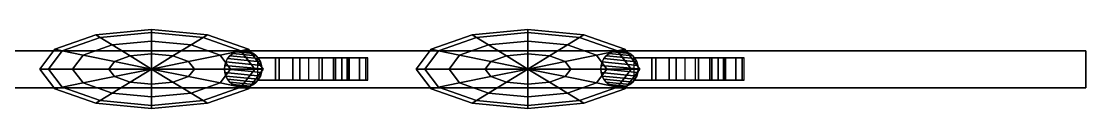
# Model space of a CAD drawing. Header units: metres. Extents: x -25 to 25, y -1.1 to 1.1.
# Drawn here: x -3.55 to 25.03, y -1.07 to 1.06 of the extents above; entities that cross this region are included whole.
import ezdxf

# ---------------------------------------------------------------- set-up
doc = ezdxf.new("R2010")
doc.units = ezdxf.units.M

msp = doc.modelspace()

# ---------------------------------------------------------------- linework, layer by layer
at = {"color": 50}
for points in [[(-1.43346, 0.851622, -2.68416), (-2.44757, 0.491355, -2.68416), (-2.64526, 0.531903, -2.01819), (-1.5476, 0.921853, -2.01819)], [(-1.5476, 0.921853, -2.01819), (-2.64526, 0.531903, -2.01819), (-2.44757, 0.491355, -1.35222), (-1.43346, 0.851622, -1.35222)], [(-0.048166, 1.06459, -2.01819), (-1.5476, 0.921853, -2.01819), (-1.43346, 0.851622, -1.35222), (-0.048166, 0.983489, -1.35222)], [(-0.048166, 0.983489, -2.68416), (-1.43346, 0.851622, -2.68416), (-1.5476, 0.921853, -2.01819), (-0.048166, 1.06459, -2.01819)], [(-0.048166, 0.983489, -1.35222), (-1.43346, 0.851622, -1.35222), (-1.10842, 0.651621, -0.787638), (-0.048166, 0.752547, -0.787638)], [(-0.048166, 0.752547, -3.24874), (-1.10842, 0.651621, -3.24874), (-1.43346, 0.851622, -2.68416), (-0.048166, 0.983489, -2.68416)], [(1.33713, 0.851622, -2.68416), (-0.048166, 0.983489, -2.68416), (-0.048166, 1.06459, -2.01819), (1.45126, 0.921853, -2.01819)], [(1.45126, 0.921853, -2.01819), (-0.048166, 1.06459, -2.01819), (-0.048166, 0.983489, -1.35222), (1.33713, 0.851622, -1.35222)], [(1.01209, 0.651621, -3.24874), (-0.048166, 0.752547, -3.24874), (-0.048166, 0.983489, -2.68416), (1.33713, 0.851622, -2.68416)], [(1.33713, 0.851622, -1.35222), (-0.048166, 0.983489, -1.35222), (-0.048166, 0.752547, -0.787638), (1.01209, 0.651621, -0.787638)], [(2.54892, 0.531903, -2.01819), (1.45126, 0.921853, -2.01819), (1.33713, 0.851622, -1.35222), (2.35123, 0.491355, -1.35222)], [(2.35123, 0.491355, -2.68416), (1.33713, 0.851622, -2.68416), (1.45126, 0.921853, -2.01819), (2.54892, 0.531903, -2.01819)], [(-1.10842, 0.651621, -3.24874), (-1.88459, 0.375885, -3.24874), (-2.44757, 0.491355, -2.68416), (-1.43346, 0.851622, -2.68416)], [(-1.43346, 0.851622, -1.35222), (-2.44757, 0.491355, -1.35222), (-1.88459, 0.375885, -0.787638), (-1.10842, 0.651621, -0.787638)], [(-0.621974, 0.352298, -3.62599), (-1.04203, 0.20307, -3.62599), (-1.88459, 0.375885, -3.24874), (-1.10842, 0.651621, -3.24874)], [(-1.10842, 0.651621, -0.787638), (-1.88459, 0.375885, -0.787638), (-1.04203, 0.20307, -0.410396), (-0.621974, 0.352298, -0.410396)], [(-0.048166, 0.752547, -0.787638), (-1.10842, 0.651621, -0.787638), (-0.621974, 0.352298, -0.410396), (-0.048166, 0.406919, -0.410396)], [(-0.048166, 0.406919, -3.62599), (-0.621974, 0.352298, -3.62599), (-1.10842, 0.651621, -3.24874), (-0.048166, 0.752547, -3.24874)], [(0.525642, 0.352298, -3.62599), (-0.048166, 0.406919, -3.62599), (-0.048166, 0.752547, -3.24874), (1.01209, 0.651621, -3.24874)], [(1.01209, 0.651621, -0.787638), (-0.048166, 0.752547, -0.787638), (-0.048166, 0.406919, -0.410396), (0.525641, 0.352298, -0.410396)], [(1.78825, 0.375885, -0.787638), (1.01209, 0.651621, -0.787638), (0.525641, 0.352298, -0.410396), (0.945698, 0.20307, -0.410396)], [(0.945698, 0.20307, -3.62599), (0.525642, 0.352298, -3.62599), (1.01209, 0.651621, -3.24874), (1.78825, 0.375885, -3.24874)], [(2.35123, 0.491355, -1.35222), (1.33713, 0.851622, -1.35222), (1.01209, 0.651621, -0.787638), (1.78825, 0.375885, -0.787638)], [(1.78825, 0.375885, -3.24874), (1.01209, 0.651621, -3.24874), (1.33713, 0.851622, -2.68416), (2.35123, 0.491355, -2.68416)], [(-2.64526, 0.531903, -2.01819), (-3.04703, -0.000778, -2.01819), (-2.81875, -0.000778, -1.35222), (-2.44757, 0.491355, -1.35222)], [(-2.44757, 0.491355, -2.68416), (-2.81875, -0.000778, -2.68416), (-3.04703, -0.000778, -2.01819), (-2.64526, 0.531903, -2.01819)], [(-2.44757, 0.491355, -1.35222), (-2.81875, -0.000778, -1.35222), (-2.16868, -0.000778, -0.787638), (-1.88459, 0.375885, -0.787638)], [(-1.88459, 0.375885, -3.24874), (-2.16868, -0.000778, -3.24874), (-2.81875, -0.000778, -2.68416), (-2.44757, 0.491355, -2.68416)], [(-1.88459, 0.375885, -0.787638), (-2.16868, -0.000778, -0.787638), (-1.19578, -0.000778, -0.410396), (-1.04203, 0.20307, -0.410396)], [(-1.04203, 0.20307, -3.62599), (-1.19578, -0.000778, -3.62599), (-2.16868, -0.000778, -3.24874), (-1.88459, 0.375885, -3.24874)], [(-0.048166, -0.000778, -3.75846), (-1.04203, 0.20307, -3.62599), (-0.621974, 0.352298, -3.62599)], [(-0.621974, 0.352298, -0.410396), (-1.04203, 0.20307, -0.410396), (-0.048166, -0.000778, -0.277925)], [(-0.048166, 0.406919, -0.410396), (-0.621974, 0.352298, -0.410396), (-0.048166, -0.000778, -0.277925)], [(-0.048166, -0.000778, -3.75846), (-0.621974, 0.352298, -3.62599), (-0.048166, 0.406919, -3.62599)], [(-0.048166, -0.000778, -3.75846), (-0.048166, 0.406919, -3.62599), (0.525642, 0.352298, -3.62599)], [(0.525641, 0.352298, -0.410396), (-0.048166, 0.406919, -0.410396), (-0.048166, -0.000778, -0.277925)], [(0.945698, 0.20307, -0.410396), (0.525641, 0.352298, -0.410396), (-0.048166, -0.000778, -0.277925)], [(-0.048166, -0.000778, -3.75846), (0.525642, 0.352298, -3.62599), (0.945698, 0.20307, -3.62599)], [(1.09945, -0.000778, -3.62599), (0.945698, 0.20307, -3.62599), (1.78825, 0.375885, -3.24874), (2.07235, -0.000778, -3.24874)], [(2.07235, -0.000778, -0.787638), (1.78825, 0.375885, -0.787638), (0.945698, 0.20307, -0.410396), (1.09945, -0.000778, -0.410396)], [(2.07235, -0.000778, -3.24874), (1.78825, 0.375885, -3.24874), (2.35123, 0.491355, -2.68416), (2.72242, -0.000778, -2.68416)], [(1.78825, 0.375885, -0.787638), (2.07235, -0.000778, -0.787638), (2.72242, -0.000778, -1.35222), (2.35123, 0.491355, -1.35222)], [(1.99183, 0.278368, -2.10584), (1.99183, 0.278365, 17.9503), (2.05414, 0.354292, 17.9503), (2.05414, 0.354295, -2.10584)], [(2.05414, 0.354292, 17.9503), (1.99183, 0.278365, 17.9503), (2.87134, 0.191742, 17.9503), (2.82504, 0.278367, 17.9503)], [(2.05414, 0.354295, -2.10584), (2.05414, 0.354292, 17.9503), (2.13007, 0.416604, 17.9503), (2.13007, 0.416606, -2.10584)], [(2.13007, 0.416604, 17.9503), (2.05414, 0.354292, 17.9503), (2.82504, 0.278367, 17.9503), (2.76273, 0.354294, 17.9503)], [(2.13007, 0.416606, -2.10584), (2.13007, 0.416604, 17.9503), (2.21669, 0.462906, 17.9503), (2.2167, 0.462908, -2.10584)], [(2.21669, 0.462906, 17.9503), (2.13007, 0.416604, 17.9503), (2.76273, 0.354294, 17.9503), (2.6868, 0.416608, 17.9503)], [(2.2167, 0.462908, -2.10584), (2.21669, 0.462906, 17.9503), (2.31068, 0.491419, 17.9503), (2.31069, 0.49142, -2.10584)], [(2.31068, 0.491419, 17.9503), (2.21669, 0.462906, 17.9503), (2.6868, 0.416608, 17.9503), (2.60017, 0.462909, 17.9503)], [(2.31069, 0.49142, -2.10584), (2.31068, 0.491419, 17.9503), (2.40843, 0.501047, 17.9503), (2.40844, 0.501047, -2.10584)], [(2.40843, 0.501047, 17.9503), (2.31068, 0.491419, 17.9503), (2.60017, 0.462909, 17.9503), (2.50618, 0.491421, 17.9503)], [(2.72242, -0.000778, -2.68416), (2.35123, 0.491355, -2.68416), (2.54892, 0.531903, -2.01819), (2.9507, -0.000778, -2.01819)], [(2.9507, -0.000778, -2.01819), (2.54892, 0.531903, -2.01819), (2.35123, 0.491355, -1.35222), (2.72242, -0.000778, -1.35222)], [(2.40844, 0.501047, -2.10584), (2.40843, 0.501047, 17.9503), (2.50618, 0.491421, 17.9503), (2.50619, 0.49142, -2.10584)], [(2.50619, 0.49142, -2.10584), (2.50618, 0.491421, 17.9503), (2.60017, 0.462909, 17.9503), (2.60018, 0.462907, -2.10584)], [(2.60018, 0.462907, -2.10584), (2.60017, 0.462909, 17.9503), (2.6868, 0.416608, 17.9503), (2.6868, 0.416605, -2.10584)], [(2.76273, 0.354294, 17.9503), (2.76273, 0.354294, -2.10584), (2.6868, 0.416605, -2.10584), (2.6868, 0.416608, 17.9503)], [(2.76273, 0.354294, -2.10584), (2.76273, 0.354294, 17.9503), (2.82504, 0.278367, 17.9503), (2.82504, 0.278367, -2.10584)], [(3.28143, -0.300068, 17.2446), (2.80504, -0.300068, 17.3036), (2.80504, 0.301452, 17.3036), (3.28143, 0.301452, 17.2446)], [(3.38095, 0.301452, 17.8742), (2.80505, 0.301452, 17.9455), (2.80504, 0.301452, 17.3036), (3.28143, 0.301452, 17.2446)], [(3.38095, -0.300068, 17.8742), (2.80505, -0.300068, 17.9455), (2.80505, 0.301452, 17.9455), (3.38095, 0.301452, 17.8742)], [(3.7395, -0.300068, 17.0697), (3.28143, -0.300068, 17.2446), (3.28143, 0.301452, 17.2446), (3.7395, 0.301452, 17.0697)], [(3.93472, 0.301452, 17.6628), (3.38095, 0.301452, 17.8742), (3.28143, 0.301452, 17.2446), (3.7395, 0.301452, 17.0697)], [(3.93472, -0.300068, 17.6628), (3.38095, -0.300068, 17.8742), (3.38095, 0.301452, 17.8742), (3.93472, 0.301452, 17.6628)], [(4.16166, -0.300068, 11.6761), (3.7395, -0.300068, 11.3921), (3.7395, 0.301452, 11.3921), (4.16166, 0.301452, 11.6761)], [(3.7395, -0.300068, 11.3921), (3.93472, -0.300068, 10.7991), (3.93472, 0.301452, 10.7991), (3.7395, 0.301452, 11.3921)], [(4.16166, -0.300068, 16.7858), (3.7395, -0.300068, 17.0697), (3.7395, 0.301452, 17.0697), (4.16166, 0.301452, 16.7858)], [(4.44508, 0.301452, 17.3195), (3.93472, 0.301452, 17.6628), (3.7395, 0.301452, 17.0697), (4.16166, 0.301452, 16.7858)], [(4.44508, 0.301452, 11.1424), (3.93472, 0.301452, 10.7991), (3.7395, 0.301452, 11.3921), (4.16166, 0.301452, 11.6761)], [(4.44508, -0.300068, 17.3195), (3.93472, -0.300068, 17.6628), (3.93472, 0.301452, 17.6628), (4.44508, 0.301452, 17.3195)], [(4.44508, -0.300068, 11.1424), (3.93472, -0.300068, 10.7991), (3.93472, 0.301452, 10.7991), (4.44508, 0.301452, 11.1424)], [(4.16166, -0.300068, 11.6761), (4.53169, -0.300068, 12.0582), (4.53169, 0.301452, 12.0582), (4.16166, 0.301452, 11.6761)], [(4.16166, -0.300068, 16.7858), (4.53169, -0.300068, 16.4037), (4.53169, 0.301452, 16.4037), (4.16166, 0.301452, 16.7858)], [(4.44508, 0.301452, 17.3195), (4.89241, 0.301452, 16.8576), (4.53169, 0.301452, 16.4037), (4.16166, 0.301452, 16.7858)], [(4.44508, 0.301452, 11.1424), (4.89241, 0.301452, 11.6043), (4.53169, 0.301452, 12.0582), (4.16166, 0.301452, 11.6761)], [(4.44508, -0.300068, 17.3195), (4.89241, -0.300068, 16.8576), (4.89241, 0.301452, 16.8576), (4.44508, 0.301452, 17.3195)], [(4.44508, -0.300068, 11.1424), (4.89241, -0.300068, 11.6043), (4.89241, 0.301452, 11.6043), (4.44508, 0.301452, 11.1424)], [(4.83537, -0.300068, 15.938), (4.53169, -0.300068, 16.4037), (4.53169, 0.301452, 16.4037), (4.83537, 0.301452, 15.938)], [(4.53169, -0.300068, 12.0582), (4.83537, -0.300068, 12.5238), (4.83537, 0.301452, 12.5238), (4.53169, 0.301452, 12.0582)], [(4.89241, 0.301452, 11.6043), (5.25953, 0.301452, 12.1672), (4.83537, 0.301452, 12.5238), (4.53169, 0.301452, 12.0582)], [(5.25953, 0.301452, 16.2947), (4.89241, 0.301452, 16.8576), (4.53169, 0.301452, 16.4037), (4.83537, 0.301452, 15.938)], [(5.06102, -0.300068, 15.4068), (4.83537, -0.300068, 15.938), (4.83537, 0.301452, 15.938), (5.06102, 0.301452, 15.4068)], [(4.83537, -0.300068, 12.5238), (5.06102, -0.300068, 13.0551), (5.06102, 0.301452, 13.0551), (4.83537, 0.301452, 12.5238)], [(5.25953, 0.301452, 12.1672), (5.53232, 0.301452, 12.8094), (5.06102, 0.301452, 13.0551), (4.83537, 0.301452, 12.5238)], [(5.53232, 0.301452, 15.6525), (5.25953, 0.301452, 16.2947), (4.83537, 0.301452, 15.938), (5.06102, 0.301452, 15.4068)], [(4.89241, -0.300068, 11.6043), (5.25953, -0.300068, 12.1672), (5.25953, 0.301452, 12.1672), (4.89241, 0.301452, 11.6043)], [(5.25953, -0.300068, 16.2947), (4.89241, -0.300068, 16.8576), (4.89241, 0.301452, 16.8576), (5.25953, 0.301452, 16.2947)], [(5.19997, -0.300068, 14.8304), (5.06102, -0.300068, 15.4068), (5.06102, 0.301452, 15.4068), (5.19997, 0.301452, 14.8304)], [(5.06102, -0.300068, 13.0551), (5.19997, -0.300068, 13.6315), (5.19997, 0.301452, 13.6315), (5.06102, 0.301452, 13.0551)], [(5.53232, 0.301452, 12.8094), (5.7003, 0.301452, 13.5063), (5.19997, 0.301452, 13.6315), (5.06102, 0.301452, 13.0551)], [(5.7003, 0.301452, 14.9556), (5.53232, 0.301452, 15.6525), (5.06102, 0.301452, 15.4068), (5.19997, 0.301452, 14.8304)], [(5.19997, -0.300068, 14.8304), (5.24689, -0.300068, 14.2309), (5.24689, 0.301452, 14.2309), (5.19997, 0.301452, 14.8304)], [(5.19997, -0.300068, 13.6315), (5.24689, -0.300068, 14.2309), (5.24689, 0.301452, 14.2309), (5.19997, 0.301452, 13.6315)], [(5.7003, 0.301452, 13.5063), (5.75702, 0.301452, 14.2309), (5.24689, 0.301452, 14.2309), (5.19997, 0.301452, 13.6315)], [(5.7003, 0.301452, 14.9556), (5.75702, 0.301452, 14.2309), (5.24689, 0.301452, 14.2309), (5.19997, 0.301452, 14.8304)], [(5.25953, -0.300068, 12.1672), (5.53232, -0.300068, 12.8094), (5.53232, 0.301452, 12.8094), (5.25953, 0.301452, 12.1672)], [(5.53232, -0.300068, 15.6525), (5.25953, -0.300068, 16.2947), (5.25953, 0.301452, 16.2947), (5.53232, 0.301452, 15.6525)], [(5.53232, -0.300068, 12.8094), (5.7003, -0.300068, 13.5063), (5.7003, 0.301452, 13.5063), (5.53232, 0.301452, 12.8094)], [(5.7003, -0.300068, 14.9556), (5.53232, -0.300068, 15.6525), (5.53232, 0.301452, 15.6525), (5.7003, 0.301452, 14.9556)], [(5.7003, -0.300068, 13.5063), (5.75702, -0.300068, 14.2309), (5.75702, 0.301452, 14.2309), (5.7003, 0.301452, 13.5063)], [(5.7003, -0.300068, 14.9556), (5.75702, -0.300068, 14.2309), (5.75702, 0.301452, 14.2309), (5.7003, 0.301452, 14.9556)], [(-1.04203, 0.20307, -0.410396), (-1.19578, -0.000778, -0.410396), (-0.048166, -0.000778, -0.277925)], [(-0.048166, -0.000778, -3.75846), (-1.19578, -0.000778, -3.62599), (-1.04203, 0.20307, -3.62599)], [(-0.048166, -0.000778, -3.75846), (0.945698, 0.20307, -3.62599), (1.09945, -0.000778, -3.62599)], [(1.09945, -0.000778, -0.410396), (0.945698, 0.20307, -0.410396), (-0.048166, -0.000778, -0.277925)], [(1.90739, 0.000002, -2.10584), (1.90739, -0.000001, 17.9503), (1.91702, 0.097748, 17.9503), (1.91702, 0.097751, -2.10584)], [(1.91702, 0.097748, 17.9503), (1.90739, -0.000001, 17.9503), (2.89985, -0.097749, 17.9503), (2.90948, 0, 17.9503)], [(1.91702, -0.097748, -2.10584), (1.91702, -0.09775, 17.9503), (1.90739, -0.000001, 17.9503), (1.90739, 0.000002, -2.10584)], [(1.91702, 0.097751, -2.10584), (1.91702, 0.097748, 17.9503), (1.94553, 0.191741, 17.9503), (1.94553, 0.191744, -2.10584)], [(1.94553, 0.191741, 17.9503), (1.91702, 0.097748, 17.9503), (2.90948, 0, 17.9503), (2.89985, 0.097749, 17.9503)], [(1.94553, 0.191744, -2.10584), (1.94553, 0.191741, 17.9503), (1.99183, 0.278365, 17.9503), (1.99183, 0.278368, -2.10584)], [(1.99183, 0.278365, 17.9503), (1.94553, 0.191741, 17.9503), (2.89985, 0.097749, 17.9503), (2.87134, 0.191742, 17.9503)], [(2.82504, 0.278367, -2.10584), (2.82504, 0.278367, 17.9503), (2.87134, 0.191742, 17.9503), (2.87134, 0.191743, -2.10584)], [(2.87134, 0.191743, -2.10584), (2.87134, 0.191742, 17.9503), (2.89985, 0.097749, 17.9503), (2.89985, 0.09775, -2.10584)], [(2.89985, 0.09775, -2.10584), (2.89985, 0.097749, 17.9503), (2.90948, 0, 17.9503), (2.90948, 0.000001, -2.10584)], [(2.90948, 0.000001, -2.10584), (2.90948, 0, 17.9503), (2.89985, -0.097749, 17.9503), (2.89985, -0.097748, -2.10584)], [(-2.81875, -0.000778, -2.68416), (-2.44757, -0.492911, -2.68416), (-2.64526, -0.533459, -2.01819), (-3.04703, -0.000778, -2.01819)], [(-3.04703, -0.000778, -2.01819), (-2.64526, -0.533459, -2.01819), (-2.44757, -0.492911, -1.35222), (-2.81875, -0.000778, -1.35222)], [(-2.16868, -0.000778, -3.24874), (-1.88459, -0.377441, -3.24874), (-2.44757, -0.492911, -2.68416), (-2.81875, -0.000778, -2.68416)], [(-2.81875, -0.000778, -1.35222), (-2.44757, -0.492911, -1.35222), (-1.88459, -0.377441, -0.787638), (-2.16868, -0.000778, -0.787638)], [(-1.19578, -0.000778, -3.62599), (-1.04203, -0.204626, -3.62599), (-1.88459, -0.377441, -3.24874), (-2.16868, -0.000778, -3.24874)], [(-2.16868, -0.000778, -0.787638), (-1.88459, -0.377441, -0.787638), (-1.04203, -0.204626, -0.410396), (-1.19578, -0.000778, -0.410396)], [(-1.88459, -0.377441, -0.787638), (-1.10842, -0.653177, -0.787638), (-0.621973, -0.353854, -0.410396), (-1.04203, -0.204626, -0.410396)], [(-1.04203, -0.204626, -3.62599), (-0.621973, -0.353854, -3.62599), (-1.10842, -0.653177, -3.24874), (-1.88459, -0.377441, -3.24874)], [(-0.048166, -0.000778, -3.75846), (-1.04203, -0.204626, -3.62599), (-1.19578, -0.000778, -3.62599)], [(-1.19578, -0.000778, -0.410396), (-1.04203, -0.204626, -0.410396), (-0.048166, -0.000778, -0.277925)], [(-1.04203, -0.204626, -0.410396), (-0.621973, -0.353854, -0.410396), (-0.048166, -0.000778, -0.277925)], [(-0.048166, -0.000778, -3.75846), (-0.621973, -0.353854, -3.62599), (-1.04203, -0.204626, -3.62599)], [(-0.048166, -0.000778, -3.75846), (-0.048166, -0.408475, -3.62599), (-0.621973, -0.353854, -3.62599)], [(-0.621973, -0.353854, -0.410396), (-0.048166, -0.408475, -0.410396), (-0.048166, -0.000778, -0.277925)], [(-0.048166, -0.408475, -0.410396), (0.525641, -0.353854, -0.410396), (-0.048166, -0.000778, -0.277925)], [(-0.048166, -0.000778, -3.75846), (0.525642, -0.353854, -3.62599), (-0.048166, -0.408475, -3.62599)], [(-0.048166, -0.000778, -3.75846), (0.945698, -0.204626, -3.62599), (0.525642, -0.353854, -3.62599)], [(0.525641, -0.353854, -0.410396), (0.945698, -0.204626, -0.410396), (-0.048166, -0.000778, -0.277925)], [(0.945698, -0.204626, -0.410396), (1.09945, -0.000778, -0.410396), (-0.048166, -0.000778, -0.277925)], [(-0.048166, -0.000778, -3.75846), (1.09945, -0.000778, -3.62599), (0.945698, -0.204626, -3.62599)], [(1.01209, -0.653177, -0.787638), (1.78825, -0.377441, -0.787638), (0.945698, -0.204626, -0.410396), (0.525641, -0.353854, -0.410396)], [(0.525642, -0.353854, -3.62599), (0.945698, -0.204626, -3.62599), (1.78825, -0.377441, -3.24874), (1.01209, -0.653177, -3.24874)], [(1.78825, -0.377441, -0.787638), (2.07235, -0.000778, -0.787638), (1.09945, -0.000778, -0.410396), (0.945698, -0.204626, -0.410396)], [(0.945698, -0.204626, -3.62599), (1.09945, -0.000778, -3.62599), (2.07235, -0.000778, -3.24874), (1.78825, -0.377441, -3.24874)], [(2.07235, -0.000778, -0.787638), (1.78825, -0.377441, -0.787638), (2.35123, -0.492911, -1.35222), (2.72242, -0.000778, -1.35222)], [(1.78825, -0.377441, -3.24874), (2.07235, -0.000778, -3.24874), (2.72242, -0.000778, -2.68416), (2.35123, -0.492911, -2.68416)], [(1.90739, -0.000001, 17.9503), (1.91702, -0.09775, 17.9503), (2.87134, -0.191741, 17.9503), (2.89985, -0.097749, 17.9503)], [(1.94553, -0.19174, -2.10584), (1.94553, -0.191742, 17.9503), (1.91702, -0.09775, 17.9503), (1.91702, -0.097748, -2.10584)], [(1.91702, -0.09775, 17.9503), (1.94553, -0.191742, 17.9503), (2.82504, -0.278365, 17.9503), (2.87134, -0.191741, 17.9503)], [(1.99183, -0.278365, -2.10584), (1.99183, -0.278366, 17.9503), (1.94553, -0.191742, 17.9503), (1.94553, -0.19174, -2.10584)], [(1.94553, -0.191742, 17.9503), (1.99183, -0.278366, 17.9503), (2.76273, -0.354292, 17.9503), (2.82504, -0.278365, 17.9503)], [(2.05414, -0.354292, -2.10584), (2.05414, -0.354293, 17.9503), (1.99183, -0.278366, 17.9503), (1.99183, -0.278365, -2.10584)], [(1.99183, -0.278366, 17.9503), (2.05414, -0.354293, 17.9503), (2.6868, -0.416603, 17.9503), (2.76273, -0.354292, 17.9503)], [(2.54892, -0.533459, -2.01819), (2.9507, -0.000778, -2.01819), (2.72242, -0.000778, -1.35222), (2.35123, -0.492911, -1.35222)], [(2.35123, -0.492911, -2.68416), (2.72242, -0.000778, -2.68416), (2.9507, -0.000778, -2.01819), (2.54892, -0.533459, -2.01819)], [(2.82504, -0.278365, -2.10584), (2.82504, -0.278365, 17.9503), (2.76273, -0.354292, 17.9503), (2.76273, -0.354292, -2.10584)], [(2.87134, -0.191741, -2.10584), (2.87134, -0.191741, 17.9503), (2.82504, -0.278365, 17.9503), (2.82504, -0.278365, -2.10584)], [(2.89985, -0.097748, -2.10584), (2.89985, -0.097749, 17.9503), (2.87134, -0.191741, 17.9503), (2.87134, -0.191741, -2.10584)], [(-2.64526, -0.533459, -2.01819), (-1.5476, -0.923409, -2.01819), (-1.43346, -0.853178, -1.35222), (-2.44757, -0.492911, -1.35222)], [(-2.44757, -0.492911, -2.68416), (-1.43346, -0.853178, -2.68416), (-1.5476, -0.923409, -2.01819), (-2.64526, -0.533459, -2.01819)], [(-2.44757, -0.492911, -1.35222), (-1.43346, -0.853178, -1.35222), (-1.10842, -0.653177, -0.787638), (-1.88459, -0.377441, -0.787638)], [(-1.88459, -0.377441, -3.24874), (-1.10842, -0.653177, -3.24874), (-1.43346, -0.853178, -2.68416), (-2.44757, -0.492911, -2.68416)], [(-0.621973, -0.353854, -3.62599), (-0.048166, -0.408475, -3.62599), (-0.048166, -0.754103, -3.24874), (-1.10842, -0.653177, -3.24874)], [(-1.10842, -0.653177, -0.787638), (-0.048166, -0.754103, -0.787638), (-0.048166, -0.408475, -0.410396), (-0.621973, -0.353854, -0.410396)], [(-0.048166, -0.754103, -0.787638), (1.01209, -0.653177, -0.787638), (0.525641, -0.353854, -0.410396), (-0.048166, -0.408475, -0.410396)], [(-0.048166, -0.408475, -3.62599), (0.525642, -0.353854, -3.62599), (1.01209, -0.653177, -3.24874), (-0.048166, -0.754103, -3.24874)], [(1.01209, -0.653177, -3.24874), (1.78825, -0.377441, -3.24874), (2.35123, -0.492911, -2.68416), (1.33713, -0.853178, -2.68416)], [(1.33713, -0.853178, -1.35222), (2.35123, -0.492911, -1.35222), (1.78825, -0.377441, -0.787638), (1.01209, -0.653177, -0.787638)], [(1.33713, -0.853178, -2.68416), (2.35123, -0.492911, -2.68416), (2.54892, -0.533459, -2.01819), (1.45126, -0.923409, -2.01819)], [(1.45126, -0.923409, -2.01819), (2.54892, -0.533459, -2.01819), (2.35123, -0.492911, -1.35222), (1.33713, -0.853178, -1.35222)], [(2.13007, -0.416603, -2.10584), (2.13007, -0.416604, 17.9503), (2.05414, -0.354293, 17.9503), (2.05414, -0.354292, -2.10584)], [(2.05414, -0.354293, 17.9503), (2.13007, -0.416604, 17.9503), (2.60018, -0.462905, 17.9503), (2.6868, -0.416603, 17.9503)], [(2.21669, -0.462905, -2.10584), (2.2167, -0.462905, 17.9503), (2.13007, -0.416604, 17.9503), (2.13007, -0.416603, -2.10584)], [(2.13007, -0.416604, 17.9503), (2.2167, -0.462905, 17.9503), (2.50619, -0.491417, 17.9503), (2.60018, -0.462905, 17.9503)], [(2.31069, -0.491417, -2.10584), (2.31069, -0.491417, 17.9503), (2.2167, -0.462905, 17.9503), (2.21669, -0.462905, -2.10584)], [(2.2167, -0.462905, 17.9503), (2.31069, -0.491417, 17.9503), (2.40844, -0.501045, 17.9503), (2.50619, -0.491417, 17.9503)], [(2.40844, -0.501045, -2.10584), (2.40844, -0.501045, 17.9503), (2.31069, -0.491417, 17.9503), (2.31069, -0.491417, -2.10584)], [(2.50619, -0.491417, -2.10584), (2.50619, -0.491417, 17.9503), (2.40844, -0.501045, 17.9503), (2.40844, -0.501045, -2.10584)], [(2.60018, -0.462905, -2.10584), (2.60018, -0.462905, 17.9503), (2.50619, -0.491417, 17.9503), (2.50619, -0.491417, -2.10584)], [(2.6868, -0.416603, -2.10584), (2.6868, -0.416603, 17.9503), (2.60018, -0.462905, 17.9503), (2.60018, -0.462905, -2.10584)], [(2.76273, -0.354292, -2.10584), (2.76273, -0.354292, 17.9503), (2.6868, -0.416603, 17.9503), (2.6868, -0.416603, -2.10584)], [(3.38095, -0.300068, 17.8742), (2.80505, -0.300068, 17.9455), (2.80504, -0.300068, 17.3036), (3.28143, -0.300068, 17.2446)], [(3.93472, -0.300068, 17.6628), (3.38095, -0.300068, 17.8742), (3.28143, -0.300068, 17.2446), (3.7395, -0.300068, 17.0697)], [(4.44508, -0.300068, 17.3195), (3.93472, -0.300068, 17.6628), (3.7395, -0.300068, 17.0697), (4.16166, -0.300068, 16.7858)], [(4.44508, -0.300068, 11.1424), (3.93472, -0.300068, 10.7991), (3.7395, -0.300068, 11.3921), (4.16166, -0.300068, 11.6761)], [(4.44508, -0.300068, 17.3195), (4.89241, -0.300068, 16.8576), (4.53169, -0.300068, 16.4037), (4.16166, -0.300068, 16.7858)], [(4.44508, -0.300068, 11.1424), (4.89241, -0.300068, 11.6043), (4.53169, -0.300068, 12.0582), (4.16166, -0.300068, 11.6761)], [(4.89241, -0.300068, 11.6043), (5.25953, -0.300068, 12.1672), (4.83537, -0.300068, 12.5238), (4.53169, -0.300068, 12.0582)], [(5.25953, -0.300068, 16.2947), (4.89241, -0.300068, 16.8576), (4.53169, -0.300068, 16.4037), (4.83537, -0.300068, 15.938)], [(5.25953, -0.300068, 12.1672), (5.53232, -0.300068, 12.8094), (5.06102, -0.300068, 13.0551), (4.83537, -0.300068, 12.5238)], [(5.53232, -0.300068, 15.6525), (5.25953, -0.300068, 16.2947), (4.83537, -0.300068, 15.938), (5.06102, -0.300068, 15.4068)], [(5.53232, -0.300068, 12.8094), (5.7003, -0.300068, 13.5063), (5.19997, -0.300068, 13.6315), (5.06102, -0.300068, 13.0551)], [(5.7003, -0.300068, 14.9556), (5.53232, -0.300068, 15.6525), (5.06102, -0.300068, 15.4068), (5.19997, -0.300068, 14.8304)], [(5.7003, -0.300068, 13.5063), (5.75702, -0.300068, 14.2309), (5.24689, -0.300068, 14.2309), (5.19997, -0.300068, 13.6315)], [(5.7003, -0.300068, 14.9556), (5.75702, -0.300068, 14.2309), (5.24689, -0.300068, 14.2309), (5.19997, -0.300068, 14.8304)], [(-1.43346, -0.853178, -2.68416), (-0.048166, -0.985045, -2.68416), (-0.048166, -1.06614, -2.01819), (-1.5476, -0.923409, -2.01819)], [(-1.5476, -0.923409, -2.01819), (-0.048166, -1.06614, -2.01819), (-0.048166, -0.985045, -1.35222), (-1.43346, -0.853178, -1.35222)], [(-1.10842, -0.653177, -3.24874), (-0.048166, -0.754103, -3.24874), (-0.048166, -0.985045, -2.68416), (-1.43346, -0.853178, -2.68416)], [(-1.43346, -0.853178, -1.35222), (-0.048166, -0.985045, -1.35222), (-0.048166, -0.754103, -0.787638), (-1.10842, -0.653177, -0.787638)], [(-0.048166, -0.985045, -1.35222), (1.33713, -0.853178, -1.35222), (1.01209, -0.653177, -0.787638), (-0.048166, -0.754103, -0.787638)], [(-0.048166, -0.754103, -3.24874), (1.01209, -0.653177, -3.24874), (1.33713, -0.853178, -2.68416), (-0.048166, -0.985045, -2.68416)], [(-0.048166, -1.06614, -2.01819), (1.45126, -0.923409, -2.01819), (1.33713, -0.853178, -1.35222), (-0.048166, -0.985045, -1.35222)], [(-0.048166, -0.985045, -2.68416), (1.33713, -0.853178, -2.68416), (1.45126, -0.923409, -2.01819), (-0.048166, -1.06614, -2.01819)]]:
    msp.add_3dface(points, dxfattribs=at)
at = {"color": 90}
for points in [[(8.67248, 0.851622, 5.35519), (7.65837, 0.491355, 5.35519), (7.46068, 0.531903, 6.02116), (8.55834, 0.921853, 6.02116)], [(8.55834, 0.921853, 6.02116), (7.46068, 0.531903, 6.02116), (7.65837, 0.491355, 6.68714), (8.67248, 0.851622, 6.68714)], [(10.0578, 1.06459, 6.02116), (8.55834, 0.921853, 6.02116), (8.67248, 0.851622, 6.68714), (10.0578, 0.983489, 6.68714)], [(10.0578, 0.983489, 5.35519), (8.67248, 0.851622, 5.35519), (8.55834, 0.921853, 6.02116), (10.0578, 1.06459, 6.02116)], [(10.0578, 0.983489, 6.68714), (8.67248, 0.851622, 6.68714), (8.99751, 0.651621, 7.25172), (10.0578, 0.752547, 7.25172)], [(10.0578, 0.752547, 4.79061), (8.99751, 0.651621, 4.79061), (8.67248, 0.851622, 5.35519), (10.0578, 0.983489, 5.35519)], [(11.4431, 0.851622, 5.35519), (10.0578, 0.983489, 5.35519), (10.0578, 1.06459, 6.02116), (11.5572, 0.921853, 6.02116)], [(11.5572, 0.921853, 6.02116), (10.0578, 1.06459, 6.02116), (10.0578, 0.983489, 6.68714), (11.4431, 0.851622, 6.68714)], [(11.118, 0.651621, 4.79061), (10.0578, 0.752547, 4.79061), (10.0578, 0.983489, 5.35519), (11.4431, 0.851622, 5.35519)], [(11.4431, 0.851622, 6.68714), (10.0578, 0.983489, 6.68714), (10.0578, 0.752547, 7.25172), (11.118, 0.651621, 7.25172)], [(12.6549, 0.531903, 6.02116), (11.5572, 0.921853, 6.02116), (11.4431, 0.851622, 6.68714), (12.4572, 0.491355, 6.68714)], [(12.4572, 0.491355, 5.35519), (11.4431, 0.851622, 5.35519), (11.5572, 0.921853, 6.02116), (12.6549, 0.531903, 6.02116)], [(8.99751, 0.651621, 4.79061), (8.22135, 0.375885, 4.79061), (7.65837, 0.491355, 5.35519), (8.67248, 0.851622, 5.35519)], [(8.67248, 0.851622, 6.68714), (7.65837, 0.491355, 6.68714), (8.22135, 0.375885, 7.25172), (8.99751, 0.651621, 7.25172)], [(9.48396, 0.352298, 4.41337), (9.06391, 0.20307, 4.41337), (8.22135, 0.375885, 4.79061), (8.99751, 0.651621, 4.79061)], [(8.99751, 0.651621, 7.25172), (8.22135, 0.375885, 7.25172), (9.06391, 0.20307, 7.62896), (9.48396, 0.352298, 7.62896)], [(10.0578, 0.752547, 7.25172), (8.99751, 0.651621, 7.25172), (9.48396, 0.352298, 7.62896), (10.0578, 0.406919, 7.62896)], [(10.0578, 0.406919, 4.41337), (9.48396, 0.352298, 4.41337), (8.99751, 0.651621, 4.79061), (10.0578, 0.752547, 4.79061)], [(10.6316, 0.352298, 4.41337), (10.0578, 0.406919, 4.41337), (10.0578, 0.752547, 4.79061), (11.118, 0.651621, 4.79061)], [(11.118, 0.651621, 7.25172), (10.0578, 0.752547, 7.25172), (10.0578, 0.406919, 7.62896), (10.6316, 0.352298, 7.62896)], [(11.8942, 0.375885, 7.25172), (11.118, 0.651621, 7.25172), (10.6316, 0.352298, 7.62896), (11.0516, 0.20307, 7.62896)], [(11.0516, 0.20307, 4.41337), (10.6316, 0.352298, 4.41337), (11.118, 0.651621, 4.79061), (11.8942, 0.375885, 4.79061)], [(12.4572, 0.491355, 6.68714), (11.4431, 0.851622, 6.68714), (11.118, 0.651621, 7.25172), (11.8942, 0.375885, 7.25172)], [(11.8942, 0.375885, 4.79061), (11.118, 0.651621, 4.79061), (11.4431, 0.851622, 5.35519), (12.4572, 0.491355, 5.35519)], [(7.46068, 0.531903, 6.02116), (7.05891, -0.000778, 6.02116), (7.28718, -0.000778, 6.68714), (7.65837, 0.491355, 6.68714)], [(7.65837, 0.491355, 5.35519), (7.28718, -0.000778, 5.35519), (7.05891, -0.000778, 6.02116), (7.46068, 0.531903, 6.02116)], [(7.65837, 0.491355, 6.68714), (7.28718, -0.000778, 6.68714), (7.93725, -0.000778, 7.25172), (8.22135, 0.375885, 7.25172)], [(8.22135, 0.375885, 4.79061), (7.93725, -0.000778, 4.79061), (7.28718, -0.000778, 5.35519), (7.65837, 0.491355, 5.35519)], [(8.22135, 0.375885, 7.25172), (7.93725, -0.000778, 7.25172), (8.91015, -0.000778, 7.62896), (9.06391, 0.20307, 7.62896)], [(9.06391, 0.20307, 4.41337), (8.91015, -0.000778, 4.41337), (7.93725, -0.000778, 4.79061), (8.22135, 0.375885, 4.79061)], [(10.0578, -0.000778, 4.2809), (9.06391, 0.20307, 4.41337), (9.48396, 0.352298, 4.41337)], [(9.48396, 0.352298, 7.62896), (9.06391, 0.20307, 7.62896), (10.0578, -0.000778, 7.76143)], [(10.0578, 0.406919, 7.62896), (9.48396, 0.352298, 7.62896), (10.0578, -0.000778, 7.76143)], [(10.0578, -0.000778, 4.2809), (9.48396, 0.352298, 4.41337), (10.0578, 0.406919, 4.41337)], [(10.0578, -0.000778, 4.2809), (10.0578, 0.406919, 4.41337), (10.6316, 0.352298, 4.41337)], [(10.6316, 0.352298, 7.62896), (10.0578, 0.406919, 7.62896), (10.0578, -0.000778, 7.76143)], [(11.0516, 0.20307, 7.62896), (10.6316, 0.352298, 7.62896), (10.0578, -0.000778, 7.76143)], [(10.0578, -0.000778, 4.2809), (10.6316, 0.352298, 4.41337), (11.0516, 0.20307, 4.41337)], [(11.2054, -0.000778, 4.41337), (11.0516, 0.20307, 4.41337), (11.8942, 0.375885, 4.79061), (12.1783, -0.000778, 4.79061)], [(12.1783, -0.000778, 7.25172), (11.8942, 0.375885, 7.25172), (11.0516, 0.20307, 7.62896), (11.2054, -0.000778, 7.62896)], [(12.1783, -0.000778, 4.79061), (11.8942, 0.375885, 4.79061), (12.4572, 0.491355, 5.35519), (12.8284, -0.000778, 5.35519)], [(11.8942, 0.375885, 7.25172), (12.1783, -0.000778, 7.25172), (12.8284, -0.000778, 6.68714), (12.4572, 0.491355, 6.68714)], [(12.0978, 0.278368, 5.93351), (12.0978, 0.278365, 25.9897), (12.1601, 0.354292, 25.9897), (12.1601, 0.354295, 5.93351)], [(12.1601, 0.354292, 25.9897), (12.0978, 0.278365, 25.9897), (12.9773, 0.191742, 25.9897), (12.931, 0.278367, 25.9897)], [(12.1601, 0.354295, 5.93351), (12.1601, 0.354292, 25.9897), (12.236, 0.416604, 25.9897), (12.236, 0.416606, 5.93351)], [(12.236, 0.416604, 25.9897), (12.1601, 0.354292, 25.9897), (12.931, 0.278367, 25.9897), (12.8687, 0.354294, 25.9897)], [(12.236, 0.416606, 5.93351), (12.236, 0.416604, 25.9897), (12.3226, 0.462906, 25.9897), (12.3226, 0.462908, 5.93351)], [(12.3226, 0.462906, 25.9897), (12.236, 0.416604, 25.9897), (12.8687, 0.354294, 25.9897), (12.7927, 0.416608, 25.9897)], [(12.3226, 0.462908, 5.93351), (12.3226, 0.462906, 25.9897), (12.4166, 0.491419, 25.9897), (12.4166, 0.49142, 5.93351)], [(12.4166, 0.491419, 25.9897), (12.3226, 0.462906, 25.9897), (12.7927, 0.416608, 25.9897), (12.7061, 0.462909, 25.9897)], [(12.4166, 0.49142, 5.93351), (12.4166, 0.491419, 25.9897), (12.5144, 0.501047, 25.9897), (12.5144, 0.501047, 5.93351)], [(12.5144, 0.501047, 25.9897), (12.4166, 0.491419, 25.9897), (12.7061, 0.462909, 25.9897), (12.6121, 0.491421, 25.9897)], [(12.8284, -0.000778, 5.35519), (12.4572, 0.491355, 5.35519), (12.6549, 0.531903, 6.02116), (13.0566, -0.000778, 6.02116)], [(13.0566, -0.000778, 6.02116), (12.6549, 0.531903, 6.02116), (12.4572, 0.491355, 6.68714), (12.8284, -0.000778, 6.68714)], [(12.5144, 0.501047, 5.93351), (12.5144, 0.501047, 25.9897), (12.6121, 0.491421, 25.9897), (12.6121, 0.49142, 5.93351)], [(12.6121, 0.49142, 5.93351), (12.6121, 0.491421, 25.9897), (12.7061, 0.462909, 25.9897), (12.7061, 0.462907, 5.93351)], [(12.7061, 0.462907, 5.93351), (12.7061, 0.462909, 25.9897), (12.7927, 0.416608, 25.9897), (12.7927, 0.416605, 5.93351)], [(12.8687, 0.354294, 25.9897), (12.8687, 0.354294, 5.93351), (12.7927, 0.416605, 5.93351), (12.7927, 0.416608, 25.9897)], [(12.8687, 0.354294, 5.93351), (12.8687, 0.354294, 25.9897), (12.931, 0.278367, 25.9897), (12.931, 0.278367, 5.93351)], [(13.3874, -0.300068, 25.2839), (12.911, -0.300068, 25.343), (12.911, 0.301452, 25.343), (13.3874, 0.301452, 25.2839)], [(13.4869, -0.300068, 25.9135), (12.911, -0.300068, 25.9849), (12.911, 0.301452, 25.9849), (13.4869, 0.301452, 25.9135)], [(13.4869, 0.301452, 25.9135), (12.911, 0.301452, 25.9849), (12.911, 0.301452, 25.343), (13.3874, 0.301452, 25.2839)], [(13.8454, -0.300068, 25.1091), (13.3874, -0.300068, 25.2839), (13.3874, 0.301452, 25.2839), (13.8454, 0.301452, 25.1091)], [(14.0407, 0.301452, 25.7021), (13.4869, 0.301452, 25.9135), (13.3874, 0.301452, 25.2839), (13.8454, 0.301452, 25.1091)], [(14.0407, -0.300068, 25.7021), (13.4869, -0.300068, 25.9135), (13.4869, 0.301452, 25.9135), (14.0407, 0.301452, 25.7021)], [(14.2676, -0.300068, 19.7154), (13.8454, -0.300068, 19.4315), (13.8454, 0.301452, 19.4315), (14.2676, 0.301452, 19.7154)], [(13.8454, -0.300068, 19.4315), (14.0407, -0.300068, 18.8384), (14.0407, 0.301452, 18.8384), (13.8454, 0.301452, 19.4315)], [(14.2676, -0.300068, 24.8251), (13.8454, -0.300068, 25.1091), (13.8454, 0.301452, 25.1091), (14.2676, 0.301452, 24.8251)], [(14.551, 0.301452, 25.3589), (14.0407, 0.301452, 25.7021), (13.8454, 0.301452, 25.1091), (14.2676, 0.301452, 24.8251)], [(14.551, 0.301452, 19.1817), (14.0407, 0.301452, 18.8384), (13.8454, 0.301452, 19.4315), (14.2676, 0.301452, 19.7154)], [(14.551, -0.300068, 25.3589), (14.0407, -0.300068, 25.7021), (14.0407, 0.301452, 25.7021), (14.551, 0.301452, 25.3589)], [(14.551, -0.300068, 19.1817), (14.0407, -0.300068, 18.8384), (14.0407, 0.301452, 18.8384), (14.551, 0.301452, 19.1817)], [(14.2676, -0.300068, 19.7154), (14.6376, -0.300068, 20.0976), (14.6376, 0.301452, 20.0976), (14.2676, 0.301452, 19.7154)], [(14.2676, -0.300068, 24.8251), (14.6376, -0.300068, 24.443), (14.6376, 0.301452, 24.443), (14.2676, 0.301452, 24.8251)], [(14.551, 0.301452, 25.3589), (14.9983, 0.301452, 24.8969), (14.6376, 0.301452, 24.443), (14.2676, 0.301452, 24.8251)], [(14.551, 0.301452, 19.1817), (14.9983, 0.301452, 19.6437), (14.6376, 0.301452, 20.0976), (14.2676, 0.301452, 19.7154)], [(14.551, -0.300068, 25.3589), (14.9983, -0.300068, 24.8969), (14.9983, 0.301452, 24.8969), (14.551, 0.301452, 25.3589)], [(14.551, -0.300068, 19.1817), (14.9983, -0.300068, 19.6437), (14.9983, 0.301452, 19.6437), (14.551, 0.301452, 19.1817)], [(14.9413, -0.300068, 23.9774), (14.6376, -0.300068, 24.443), (14.6376, 0.301452, 24.443), (14.9413, 0.301452, 23.9774)], [(14.6376, -0.300068, 20.0976), (14.9413, -0.300068, 20.5632), (14.9413, 0.301452, 20.5632), (14.6376, 0.301452, 20.0976)], [(14.9983, 0.301452, 19.6437), (15.3655, 0.301452, 20.2066), (14.9413, 0.301452, 20.5632), (14.6376, 0.301452, 20.0976)], [(15.3655, 0.301452, 24.334), (14.9983, 0.301452, 24.8969), (14.6376, 0.301452, 24.443), (14.9413, 0.301452, 23.9774)], [(15.167, -0.300068, 23.4462), (14.9413, -0.300068, 23.9774), (14.9413, 0.301452, 23.9774), (15.167, 0.301452, 23.4462)], [(14.9413, -0.300068, 20.5632), (15.167, -0.300068, 21.0944), (15.167, 0.301452, 21.0944), (14.9413, 0.301452, 20.5632)], [(15.3655, 0.301452, 20.2066), (15.6383, 0.301452, 20.8488), (15.167, 0.301452, 21.0944), (14.9413, 0.301452, 20.5632)], [(15.6383, 0.301452, 23.6918), (15.3655, 0.301452, 24.334), (14.9413, 0.301452, 23.9774), (15.167, 0.301452, 23.4462)], [(14.9983, -0.300068, 19.6437), (15.3655, -0.300068, 20.2066), (15.3655, 0.301452, 20.2066), (14.9983, 0.301452, 19.6437)], [(15.3655, -0.300068, 24.334), (14.9983, -0.300068, 24.8969), (14.9983, 0.301452, 24.8969), (15.3655, 0.301452, 24.334)], [(15.3059, -0.300068, 22.8697), (15.167, -0.300068, 23.4462), (15.167, 0.301452, 23.4462), (15.3059, 0.301452, 22.8697)], [(15.167, -0.300068, 21.0944), (15.3059, -0.300068, 21.6708), (15.3059, 0.301452, 21.6708), (15.167, 0.301452, 21.0944)], [(15.6383, 0.301452, 20.8488), (15.8062, 0.301452, 21.5456), (15.3059, 0.301452, 21.6708), (15.167, 0.301452, 21.0944)], [(15.8062, 0.301452, 22.995), (15.6383, 0.301452, 23.6918), (15.167, 0.301452, 23.4462), (15.3059, 0.301452, 22.8697)], [(15.3059, -0.300068, 22.8697), (15.3528, -0.300068, 22.2703), (15.3528, 0.301452, 22.2703), (15.3059, 0.301452, 22.8697)], [(15.3059, -0.300068, 21.6708), (15.3528, -0.300068, 22.2703), (15.3528, 0.301452, 22.2703), (15.3059, 0.301452, 21.6708)], [(15.8062, 0.301452, 21.5456), (15.863, 0.301452, 22.2703), (15.3528, 0.301452, 22.2703), (15.3059, 0.301452, 21.6708)], [(15.8062, 0.301452, 22.995), (15.863, 0.301452, 22.2703), (15.3528, 0.301452, 22.2703), (15.3059, 0.301452, 22.8697)], [(15.3655, -0.300068, 20.2066), (15.6383, -0.300068, 20.8488), (15.6383, 0.301452, 20.8488), (15.3655, 0.301452, 20.2066)], [(15.6383, -0.300068, 23.6918), (15.3655, -0.300068, 24.334), (15.3655, 0.301452, 24.334), (15.6383, 0.301452, 23.6918)], [(15.6383, -0.300068, 20.8488), (15.8062, -0.300068, 21.5456), (15.8062, 0.301452, 21.5456), (15.6383, 0.301452, 20.8488)], [(15.8062, -0.300068, 22.995), (15.6383, -0.300068, 23.6918), (15.6383, 0.301452, 23.6918), (15.8062, 0.301452, 22.995)], [(15.8062, -0.300068, 21.5456), (15.863, -0.300068, 22.2703), (15.863, 0.301452, 22.2703), (15.8062, 0.301452, 21.5456)], [(15.8062, -0.300068, 22.995), (15.863, -0.300068, 22.2703), (15.863, 0.301452, 22.2703), (15.8062, 0.301452, 22.995)], [(9.06391, 0.20307, 7.62896), (8.91015, -0.000778, 7.62896), (10.0578, -0.000778, 7.76143)], [(10.0578, -0.000778, 4.2809), (8.91015, -0.000778, 4.41337), (9.06391, 0.20307, 4.41337)], [(10.0578, -0.000778, 4.2809), (11.0516, 0.20307, 4.41337), (11.2054, -0.000778, 4.41337)], [(11.2054, -0.000778, 7.62896), (11.0516, 0.20307, 7.62896), (10.0578, -0.000778, 7.76143)], [(12.0133, 0.000002, 5.93351), (12.0133, -0.000001, 25.9897), (12.023, 0.097748, 25.9897), (12.023, 0.097751, 5.93351)], [(12.023, 0.097748, 25.9897), (12.0133, -0.000001, 25.9897), (13.0058, -0.097749, 25.9897), (13.0154, 0, 25.9897)], [(12.023, -0.097748, 5.93351), (12.023, -0.09775, 25.9897), (12.0133, -0.000001, 25.9897), (12.0133, 0.000002, 5.93351)], [(12.023, 0.097751, 5.93351), (12.023, 0.097748, 25.9897), (12.0515, 0.191741, 25.9897), (12.0515, 0.191744, 5.93351)], [(12.0515, 0.191741, 25.9897), (12.023, 0.097748, 25.9897), (13.0154, 0, 25.9897), (13.0058, 0.097749, 25.9897)], [(12.0515, 0.191744, 5.93351), (12.0515, 0.191741, 25.9897), (12.0978, 0.278365, 25.9897), (12.0978, 0.278368, 5.93351)], [(12.0978, 0.278365, 25.9897), (12.0515, 0.191741, 25.9897), (13.0058, 0.097749, 25.9897), (12.9773, 0.191742, 25.9897)], [(12.931, 0.278367, 5.93351), (12.931, 0.278367, 25.9897), (12.9773, 0.191742, 25.9897), (12.9773, 0.191743, 5.93351)], [(12.9773, 0.191743, 5.93351), (12.9773, 0.191742, 25.9897), (13.0058, 0.097749, 25.9897), (13.0058, 0.09775, 5.93351)], [(13.0058, 0.09775, 5.93351), (13.0058, 0.097749, 25.9897), (13.0154, 0, 25.9897), (13.0154, 0.000001, 5.93351)], [(13.0154, 0.000001, 5.93351), (13.0154, 0, 25.9897), (13.0058, -0.097749, 25.9897), (13.0058, -0.097748, 5.93351)], [(7.28718, -0.000778, 5.35519), (7.65837, -0.492911, 5.35519), (7.46068, -0.533459, 6.02116), (7.05891, -0.000778, 6.02116)], [(7.05891, -0.000778, 6.02116), (7.46068, -0.533459, 6.02116), (7.65837, -0.492911, 6.68714), (7.28718, -0.000778, 6.68714)], [(7.93725, -0.000778, 4.79061), (8.22135, -0.377441, 4.79061), (7.65837, -0.492911, 5.35519), (7.28718, -0.000778, 5.35519)], [(7.28718, -0.000778, 6.68714), (7.65837, -0.492911, 6.68714), (8.22135, -0.377441, 7.25172), (7.93725, -0.000778, 7.25172)], [(8.91015, -0.000778, 4.41337), (9.06391, -0.204626, 4.41337), (8.22135, -0.377441, 4.79061), (7.93725, -0.000778, 4.79061)], [(7.93725, -0.000778, 7.25172), (8.22135, -0.377441, 7.25172), (9.06391, -0.204626, 7.62896), (8.91015, -0.000778, 7.62896)], [(8.22135, -0.377441, 7.25172), (8.99751, -0.653177, 7.25172), (9.48396, -0.353854, 7.62896), (9.06391, -0.204626, 7.62896)], [(9.06391, -0.204626, 4.41337), (9.48396, -0.353854, 4.41337), (8.99751, -0.653177, 4.79061), (8.22135, -0.377441, 4.79061)], [(10.0578, -0.000778, 4.2809), (9.06391, -0.204626, 4.41337), (8.91015, -0.000778, 4.41337)], [(8.91015, -0.000778, 7.62896), (9.06391, -0.204626, 7.62896), (10.0578, -0.000778, 7.76143)], [(9.06391, -0.204626, 7.62896), (9.48396, -0.353854, 7.62896), (10.0578, -0.000778, 7.76143)], [(10.0578, -0.000778, 4.2809), (9.48396, -0.353854, 4.41337), (9.06391, -0.204626, 4.41337)], [(10.0578, -0.000778, 4.2809), (10.0578, -0.408475, 4.41337), (9.48396, -0.353854, 4.41337)], [(9.48396, -0.353854, 7.62896), (10.0578, -0.408475, 7.62896), (10.0578, -0.000778, 7.76143)], [(10.0578, -0.408475, 7.62896), (10.6316, -0.353854, 7.62896), (10.0578, -0.000778, 7.76143)], [(10.0578, -0.000778, 4.2809), (10.6316, -0.353854, 4.41337), (10.0578, -0.408475, 4.41337)], [(10.0578, -0.000778, 4.2809), (11.0516, -0.204626, 4.41337), (10.6316, -0.353854, 4.41337)], [(10.6316, -0.353854, 7.62896), (11.0516, -0.204626, 7.62896), (10.0578, -0.000778, 7.76143)], [(11.0516, -0.204626, 7.62896), (11.2054, -0.000778, 7.62896), (10.0578, -0.000778, 7.76143)], [(10.0578, -0.000778, 4.2809), (11.2054, -0.000778, 4.41337), (11.0516, -0.204626, 4.41337)], [(10.6316, -0.353854, 4.41337), (11.0516, -0.204626, 4.41337), (11.8942, -0.377441, 4.79061), (11.118, -0.653177, 4.79061)], [(11.118, -0.653177, 7.25172), (11.8942, -0.377441, 7.25172), (11.0516, -0.204626, 7.62896), (10.6316, -0.353854, 7.62896)], [(11.8942, -0.377441, 7.25172), (12.1783, -0.000778, 7.25172), (11.2054, -0.000778, 7.62896), (11.0516, -0.204626, 7.62896)], [(11.0516, -0.204626, 4.41337), (11.2054, -0.000778, 4.41337), (12.1783, -0.000778, 4.79061), (11.8942, -0.377441, 4.79061)], [(12.1783, -0.000778, 7.25172), (11.8942, -0.377441, 7.25172), (12.4572, -0.492911, 6.68714), (12.8284, -0.000778, 6.68714)], [(11.8942, -0.377441, 4.79061), (12.1783, -0.000778, 4.79061), (12.8284, -0.000778, 5.35519), (12.4572, -0.492911, 5.35519)], [(12.0133, -0.000001, 25.9897), (12.023, -0.09775, 25.9897), (12.9773, -0.191741, 25.9897), (13.0058, -0.097749, 25.9897)], [(12.0515, -0.19174, 5.93351), (12.0515, -0.191742, 25.9897), (12.023, -0.09775, 25.9897), (12.023, -0.097748, 5.93351)], [(12.023, -0.09775, 25.9897), (12.0515, -0.191742, 25.9897), (12.931, -0.278365, 25.9897), (12.9773, -0.191741, 25.9897)], [(12.0978, -0.278365, 5.93351), (12.0978, -0.278366, 25.9897), (12.0515, -0.191742, 25.9897), (12.0515, -0.19174, 5.93351)], [(12.0515, -0.191742, 25.9897), (12.0978, -0.278366, 25.9897), (12.8687, -0.354292, 25.9897), (12.931, -0.278365, 25.9897)], [(12.1601, -0.354292, 5.93351), (12.1601, -0.354293, 25.9897), (12.0978, -0.278366, 25.9897), (12.0978, -0.278365, 5.93351)], [(12.0978, -0.278366, 25.9897), (12.1601, -0.354293, 25.9897), (12.7927, -0.416603, 25.9897), (12.8687, -0.354292, 25.9897)], [(12.6549, -0.533459, 6.02116), (13.0566, -0.000778, 6.02116), (12.8284, -0.000778, 6.68714), (12.4572, -0.492911, 6.68714)], [(12.4572, -0.492911, 5.35519), (12.8284, -0.000778, 5.35519), (13.0566, -0.000778, 6.02116), (12.6549, -0.533459, 6.02116)], [(12.931, -0.278365, 5.93351), (12.931, -0.278365, 25.9897), (12.8687, -0.354292, 25.9897), (12.8687, -0.354292, 5.93351)], [(12.9773, -0.191741, 5.93351), (12.9773, -0.191741, 25.9897), (12.931, -0.278365, 25.9897), (12.931, -0.278365, 5.93351)], [(13.0058, -0.097748, 5.93351), (13.0058, -0.097749, 25.9897), (12.9773, -0.191741, 25.9897), (12.9773, -0.191741, 5.93351)], [(7.46068, -0.533459, 6.02116), (8.55834, -0.923409, 6.02116), (8.67248, -0.853178, 6.68714), (7.65837, -0.492911, 6.68714)], [(7.65837, -0.492911, 5.35519), (8.67248, -0.853178, 5.35519), (8.55834, -0.923409, 6.02116), (7.46068, -0.533459, 6.02116)], [(7.65837, -0.492911, 6.68714), (8.67248, -0.853178, 6.68714), (8.99751, -0.653177, 7.25172), (8.22135, -0.377441, 7.25172)], [(8.22135, -0.377441, 4.79061), (8.99751, -0.653177, 4.79061), (8.67248, -0.853178, 5.35519), (7.65837, -0.492911, 5.35519)], [(9.48396, -0.353854, 4.41337), (10.0578, -0.408475, 4.41337), (10.0578, -0.754103, 4.79061), (8.99751, -0.653177, 4.79061)], [(8.99751, -0.653177, 7.25172), (10.0578, -0.754103, 7.25172), (10.0578, -0.408475, 7.62896), (9.48396, -0.353854, 7.62896)], [(10.0578, -0.754103, 7.25172), (11.118, -0.653177, 7.25172), (10.6316, -0.353854, 7.62896), (10.0578, -0.408475, 7.62896)], [(10.0578, -0.408475, 4.41337), (10.6316, -0.353854, 4.41337), (11.118, -0.653177, 4.79061), (10.0578, -0.754103, 4.79061)], [(11.118, -0.653177, 4.79061), (11.8942, -0.377441, 4.79061), (12.4572, -0.492911, 5.35519), (11.4431, -0.853178, 5.35519)], [(11.4431, -0.853178, 6.68714), (12.4572, -0.492911, 6.68714), (11.8942, -0.377441, 7.25172), (11.118, -0.653177, 7.25172)], [(11.4431, -0.853178, 5.35519), (12.4572, -0.492911, 5.35519), (12.6549, -0.533459, 6.02116), (11.5572, -0.923409, 6.02116)], [(11.5572, -0.923409, 6.02116), (12.6549, -0.533459, 6.02116), (12.4572, -0.492911, 6.68714), (11.4431, -0.853178, 6.68714)], [(12.236, -0.416603, 5.93351), (12.236, -0.416604, 25.9897), (12.1601, -0.354293, 25.9897), (12.1601, -0.354292, 5.93351)], [(12.1601, -0.354293, 25.9897), (12.236, -0.416604, 25.9897), (12.7061, -0.462905, 25.9897), (12.7927, -0.416603, 25.9897)], [(12.3226, -0.462905, 5.93351), (12.3226, -0.462905, 25.9897), (12.236, -0.416604, 25.9897), (12.236, -0.416603, 5.93351)], [(12.236, -0.416604, 25.9897), (12.3226, -0.462905, 25.9897), (12.6121, -0.491417, 25.9897), (12.7061, -0.462905, 25.9897)], [(12.4166, -0.491417, 5.93351), (12.4166, -0.491417, 25.9897), (12.3226, -0.462905, 25.9897), (12.3226, -0.462905, 5.93351)], [(12.3226, -0.462905, 25.9897), (12.4166, -0.491417, 25.9897), (12.5144, -0.501045, 25.9897), (12.6121, -0.491417, 25.9897)], [(12.5144, -0.501045, 5.93351), (12.5144, -0.501045, 25.9897), (12.4166, -0.491417, 25.9897), (12.4166, -0.491417, 5.93351)], [(12.6121, -0.491417, 5.93351), (12.6121, -0.491417, 25.9897), (12.5144, -0.501045, 25.9897), (12.5144, -0.501045, 5.93351)], [(12.7061, -0.462905, 5.93351), (12.7061, -0.462905, 25.9897), (12.6121, -0.491417, 25.9897), (12.6121, -0.491417, 5.93351)], [(12.7927, -0.416603, 5.93351), (12.7927, -0.416603, 25.9897), (12.7061, -0.462905, 25.9897), (12.7061, -0.462905, 5.93351)], [(12.8687, -0.354292, 5.93351), (12.8687, -0.354292, 25.9897), (12.7927, -0.416603, 25.9897), (12.7927, -0.416603, 5.93351)], [(13.4869, -0.300068, 25.9135), (12.911, -0.300068, 25.9849), (12.911, -0.300068, 25.343), (13.3874, -0.300068, 25.2839)], [(14.0407, -0.300068, 25.7021), (13.4869, -0.300068, 25.9135), (13.3874, -0.300068, 25.2839), (13.8454, -0.300068, 25.1091)], [(14.551, -0.300068, 25.3589), (14.0407, -0.300068, 25.7021), (13.8454, -0.300068, 25.1091), (14.2676, -0.300068, 24.8251)], [(14.551, -0.300068, 19.1817), (14.0407, -0.300068, 18.8384), (13.8454, -0.300068, 19.4315), (14.2676, -0.300068, 19.7154)], [(14.551, -0.300068, 25.3589), (14.9983, -0.300068, 24.8969), (14.6376, -0.300068, 24.443), (14.2676, -0.300068, 24.8251)], [(14.551, -0.300068, 19.1817), (14.9983, -0.300068, 19.6437), (14.6376, -0.300068, 20.0976), (14.2676, -0.300068, 19.7154)], [(14.9983, -0.300068, 19.6437), (15.3655, -0.300068, 20.2066), (14.9413, -0.300068, 20.5632), (14.6376, -0.300068, 20.0976)], [(15.3655, -0.300068, 24.334), (14.9983, -0.300068, 24.8969), (14.6376, -0.300068, 24.443), (14.9413, -0.300068, 23.9774)], [(15.3655, -0.300068, 20.2066), (15.6383, -0.300068, 20.8488), (15.167, -0.300068, 21.0944), (14.9413, -0.300068, 20.5632)], [(15.6383, -0.300068, 23.6918), (15.3655, -0.300068, 24.334), (14.9413, -0.300068, 23.9774), (15.167, -0.300068, 23.4462)], [(15.6383, -0.300068, 20.8488), (15.8062, -0.300068, 21.5456), (15.3059, -0.300068, 21.6708), (15.167, -0.300068, 21.0944)], [(15.8062, -0.300068, 22.995), (15.6383, -0.300068, 23.6918), (15.167, -0.300068, 23.4462), (15.3059, -0.300068, 22.8697)], [(15.8062, -0.300068, 21.5456), (15.863, -0.300068, 22.2703), (15.3528, -0.300068, 22.2703), (15.3059, -0.300068, 21.6708)], [(15.8062, -0.300068, 22.995), (15.863, -0.300068, 22.2703), (15.3528, -0.300068, 22.2703), (15.3059, -0.300068, 22.8697)], [(8.67248, -0.853178, 5.35519), (10.0578, -0.985045, 5.35519), (10.0578, -1.06614, 6.02116), (8.55834, -0.923409, 6.02116)], [(8.55834, -0.923409, 6.02116), (10.0578, -1.06614, 6.02116), (10.0578, -0.985045, 6.68714), (8.67248, -0.853178, 6.68714)], [(8.99751, -0.653177, 4.79061), (10.0578, -0.754103, 4.79061), (10.0578, -0.985045, 5.35519), (8.67248, -0.853178, 5.35519)], [(8.67248, -0.853178, 6.68714), (10.0578, -0.985045, 6.68714), (10.0578, -0.754103, 7.25172), (8.99751, -0.653177, 7.25172)], [(10.0578, -0.985045, 6.68714), (11.4431, -0.853178, 6.68714), (11.118, -0.653177, 7.25172), (10.0578, -0.754103, 7.25172)], [(10.0578, -0.754103, 4.79061), (11.118, -0.653177, 4.79061), (11.4431, -0.853178, 5.35519), (10.0578, -0.985045, 5.35519)], [(10.0578, -1.06614, 6.02116), (11.5572, -0.923409, 6.02116), (11.4431, -0.853178, 6.68714), (10.0578, -0.985045, 6.68714)], [(10.0578, -0.985045, 5.35519), (11.4431, -0.853178, 5.35519), (11.5572, -0.923409, 6.02116), (10.0578, -1.06614, 6.02116)]]:
    msp.add_3dface(points, dxfattribs=at)
at = {"color": 250}
for points in [[(25.033, 0.48886, -8.20492), (25.033, -0.510457, -8.20492), (-25.0159, -0.510456, -8.20492), (-25.0158, 0.488861, -8.20492)], [(25.033, 0.48886, -4.20855), (25.033, -0.510457, -4.20855), (-25.0159, -0.510456, -4.20855), (-25.0158, 0.488861, -4.20855)], [(25.033, 0.48886, 7.82296), (25.033, -0.510457, 7.82296), (-25.0159, -0.510456, 7.82296), (-25.0158, 0.488861, 7.82296)], [(25.033, 0.48886, 3.81198), (25.033, -0.510457, 3.81198), (-25.0159, -0.510456, 3.81198), (-25.0158, 0.488861, 3.81198)], [(25.033, 0.48886, -0.194883), (25.033, -0.510457, -0.194883), (-25.0159, -0.510456, -0.194883), (-25.0158, 0.488861, -0.194883)], [(25.033, 0.48886, -7.81621), (-25.0158, 0.48886, -7.81621), (-25.0159, -0.510456, -7.81621), (25.033, -0.510457, -7.81621)], [(25.033, 0.48886, -3.81984), (-25.0158, 0.48886, -3.81984), (-25.0159, -0.510456, -3.81984), (25.033, -0.510457, -3.81984)], [(25.033, 0.48886, 8.21167), (-25.0158, 0.48886, 8.21167), (-25.0159, -0.510456, 8.21167), (25.033, -0.510457, 8.21167)], [(25.033, 0.48886, 4.20069), (-25.0158, 0.48886, 4.20069), (-25.0159, -0.510456, 4.20069), (25.033, -0.510457, 4.20069)], [(25.033, 0.48886, 0.193826), (-25.0158, 0.48886, 0.193826), (-25.0159, -0.510456, 0.193826), (25.033, -0.510457, 0.193826)], [(25.033, 0.48886, -7.81621), (25.033, 0.48886, -8.20492), (-25.0158, 0.488861, -8.20492), (-25.0158, 0.48886, -7.81621)], [(25.033, 0.48886, -3.81984), (25.033, 0.48886, -4.20855), (-25.0158, 0.488861, -4.20855), (-25.0158, 0.48886, -3.81984)], [(25.033, 0.48886, 8.21167), (25.033, 0.48886, 7.82296), (-25.0158, 0.488861, 7.82296), (-25.0158, 0.48886, 8.21167)], [(25.033, 0.48886, 4.20069), (25.033, 0.48886, 3.81198), (-25.0158, 0.488861, 3.81198), (-25.0158, 0.48886, 4.20069)], [(25.033, 0.48886, 0.193826), (25.033, 0.48886, -0.194883), (-25.0158, 0.488861, -0.194883), (-25.0158, 0.48886, 0.193826)], [(25.033, 0.48886, -8.20492), (25.033, 0.48886, -7.81621), (25.033, -0.510457, -7.81621), (25.033, -0.510457, -8.20492)], [(25.033, 0.48886, -4.20855), (25.033, 0.48886, -3.81984), (25.033, -0.510457, -3.81984), (25.033, -0.510457, -4.20855)], [(25.033, 0.48886, 7.82296), (25.033, 0.48886, 8.21167), (25.033, -0.510457, 8.21167), (25.033, -0.510457, 7.82296)], [(25.033, 0.48886, 3.81198), (25.033, 0.48886, 4.20069), (25.033, -0.510457, 4.20069), (25.033, -0.510457, 3.81198)], [(25.033, 0.48886, -0.194883), (25.033, 0.48886, 0.193826), (25.033, -0.510457, 0.193826), (25.033, -0.510457, -0.194883)], [(25.033, -0.510457, -8.20492), (25.033, -0.510457, -7.81621), (-25.0159, -0.510456, -7.81621), (-25.0159, -0.510456, -8.20492)], [(25.033, -0.510457, -4.20855), (25.033, -0.510457, -3.81984), (-25.0159, -0.510456, -3.81984), (-25.0159, -0.510456, -4.20855)], [(25.033, -0.510457, 7.82296), (25.033, -0.510457, 8.21167), (-25.0159, -0.510456, 8.21167), (-25.0159, -0.510456, 7.82296)], [(25.033, -0.510457, 3.81198), (25.033, -0.510457, 4.20069), (-25.0159, -0.510456, 4.20069), (-25.0159, -0.510456, 3.81198)], [(25.033, -0.510457, -0.194883), (25.033, -0.510457, 0.193826), (-25.0159, -0.510456, 0.193826), (-25.0159, -0.510456, -0.194883)]]:
    msp.add_3dface(points, dxfattribs=at)

doc.saveas('drawing.dxf')
